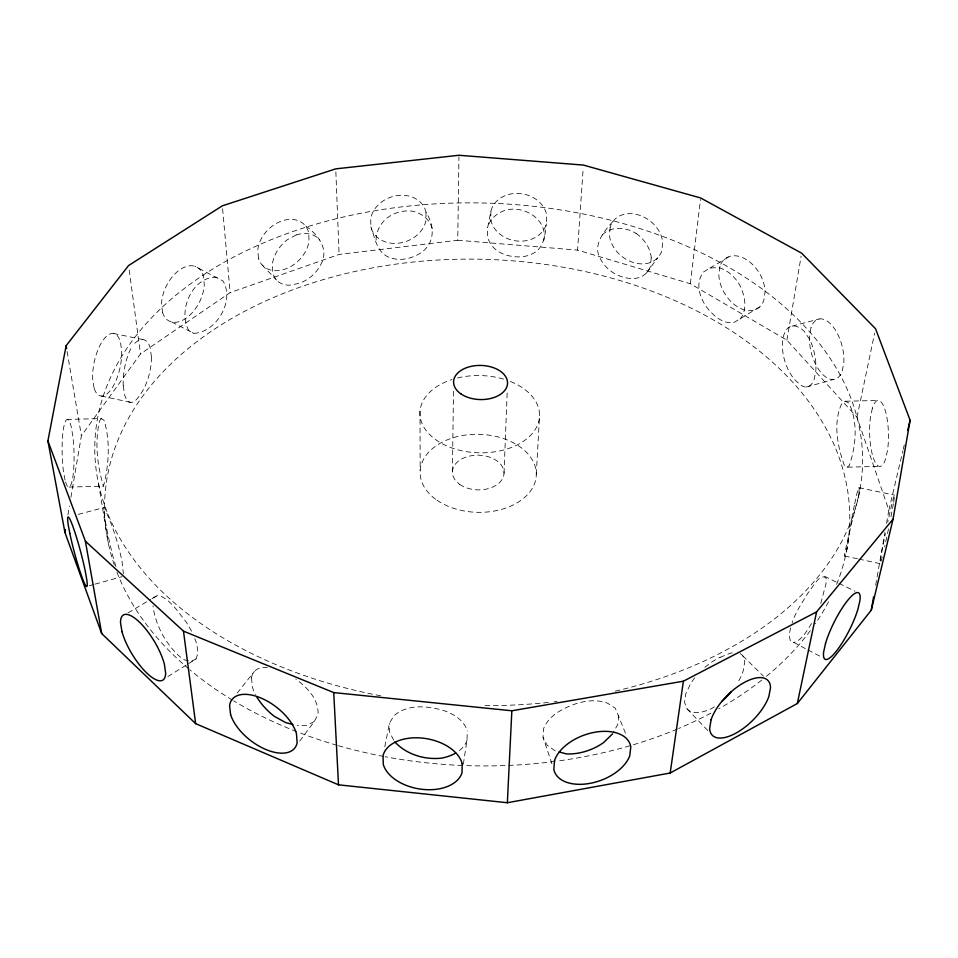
<?xml version="1.0" encoding="UTF-8"?>
<svg xmlns="http://www.w3.org/2000/svg" width="958" height="958" viewBox="0 0 958 958"><rect width="100%" height="100%" fill="white"/><g stroke="black" fill="none" stroke-linecap="round" stroke-linejoin="round"><path stroke-width="0.72" stroke-dasharray="4.79 3.59" d="M425.987 212.233L425.987 220.508A28.56 23.447 -19.7 0 1 398.684 243.188A28.56 23.447 -19.7 0 1 370.89 226.95L370.686 218.652A28.56 23.447 -19.7 0 1 398.109 195.48A28.56 23.447 -19.7 0 1 425.987 212.233C436.872 229.573 433.83 248.637 413.928 256.433A28.908 23.459 -21.3 0 1 386.29 255.942C376.123 249.858 374.841 237.117 370.89 226.95M452.416 471.48L453.517 388.792M70.916 497.298L81.382 435.77L140.503 353.909L230.136 292.609L339.096 254.445L457.744 240.254L458.942 156.765M463.325 764.185L467.037 740.055L467.241 731.158M490.927 211.143L490.688 219.406A28.441 23.746 9.9 0 0 517.703 241.069A28.441 23.746 9.9 0 0 546.323 223.933L546.767 215.67A28.441 23.746 9.9 0 0 519.667 193.504A28.441 23.746 9.9 0 0 490.927 211.143L487.658 227.657L487.43 235.955A28.812 23.938 2.5 0 0 505.273 254.816C514.53 257.594 524.601 258.073 533.366 253.331C544.096 247.595 545.162 234.698 546.323 223.933M504.028 473.204L507.261 390.565M543.785 240.482C548.192 220.172 524.984 205.563 506.878 209.886A28.812 23.938 2.5 0 0 487.658 227.585M536.3 474.27L539.57 415.173M551.964 763.885L543.042 737.409L543.641 728.511C548.371 716.967 559.388 710.309 570.441 705.795A39.577 24.082 -21 0 1 607.731 703.304L615.323 708.249L626.604 736.007M886.533 523.415L888.868 510.183L856.979 417.245L786.901 340.174L690.299 283.736L577.578 250.122L583.183 168.057M651.26 257.882L650.41 266.24A29.183 22.07 43.1 0 1 631.849 278.562C619.024 277.952 606.749 270.934 600.702 259.39C591.661 244.781 604.69 230.686 613.946 220.28M618.748 715.482L617.778 724.368L613.216 732.654M690.299 283.736L700.478 199.444M786.901 340.174L801.139 256.133M67.922 514.877L69.419 506.087M875.672 585.182L884.988 532.241M384.793 746.749L389.439 723.314L393.87 715.806C407.114 704.178 425.891 705.747 441.746 709.974A39.817 25.627 4.6 0 1 467.253 731.086M790.59 627.909L789.272 634.543L790.146 640.375L806.66 649.308M856.979 417.245L874.642 333.109M854.668 503.764L856.572 495.023A34.955 1.665 -80.1 0 1 858.476 496.543A34.955 0.934 -76.3 0 0 847.59 540.312L845.663 549.15A34.955 0.934 -76.3 0 0 847.423 547.03A34.955 1.665 -80.1 0 1 854.656 503.812M846.465 551.377L847.411 547.042M858.476 496.543L859.482 491.957M888.868 510.183L902.903 450.703M903.25 449.254L904.28 444.895M69.096 487.071L103.488 486.197C108.913 465.396 110.445 441.422 104.183 420.526L101.548 418.598L67.311 419.4M820.743 603.492L826 583.769L826.119 578.069C819.341 572.477 812.18 588.847 808.145 592.715C802.361 602.57 795.523 611.946 792.074 622.987M188.678 663.547L196.031 658.96L197.983 652.949L196.857 644.004L194.809 638.615M299.698 741.133L314.272 721.47L318.056 714.428C318.918 699.316 307.015 687.353 295.771 679.018M811.63 623.538C806.708 630.496 802.469 640.255 793.487 642.531M740.103 319.122C747.887 309.218 744.905 295.471 739.708 285.053A30.033 19.699 59.6 0 0 717.781 267.498L709.89 268.096L703.615 271.916C693.424 284.801 701.28 302.872 711.758 313.003A30.033 19.699 59.6 0 0 734.367 322.259L759.802 306.811M646.506 272.946L657.835 257.654M237.189 693.065L254.457 671.39M101.548 418.598L99.62 420.742C94.555 442.093 97.225 465.612 103.488 486.197M602.247 234.961C611.264 225.813 625.861 227.022 636.088 233.429M847.028 467.193L849.267 465.6C856.045 445.889 858.176 422.526 849.039 403.186L845.531 401.234L841.914 403.258C832.849 422.382 837.352 445.662 844.154 464.834L847.028 467.193L879.528 466.366M153.627 597.816L157.028 595.672A37.649 12.969 59.6 0 1 178.02 611.527L186.187 621.946L192.031 631.969M167.866 676.552L187.457 664.313M714.309 706.896L711.782 708.465A38.56 18.885 -42.5 0 1 687.054 708.872L684.539 702.37L685.832 693.496L690.838 683.317A38.56 18.885 -42.5 0 1 695.963 676.336M128.013 612.857L150.717 599.409M151.987 598.654L157.028 595.672M709.89 268.096L729.661 256.385M314.272 721.47L307.063 725.254L297.184 725.625M196.031 658.96L191.301 661.367L184.475 659.906A37.649 12.969 59.6 0 1 162.68 635.07C157.926 625.957 154.106 616.162 153.005 605.887M296.214 234.95L287.448 239.632A29.494 21.004 -48.7 0 0 272.3 264.779L272.898 273.246A29.494 21.004 -48.7 0 0 290.274 285.149L299.016 283.34A29.518 22.118 -41.7 0 0 320.99 264.133C329.624 248.948 317.409 234.063 305.159 225.573M720.069 657.356L729.924 653.368A38.548 16.993 -48 0 1 735.385 652.554M89.322 585.733L93.597 584.548M95.022 584.152L122.121 576.644M806.468 386.984L833.532 379.488M78.305 514.362L104.171 507.536M792.11 326.115L819.258 318.954M171.638 321.972L193.779 333.372C216.316 332.474 235.045 300.872 222.998 280.993L194.725 266.228M845.531 401.234L878.211 400.468M217.227 277.305C192.63 275.724 177.35 310.835 188.834 330.474L193.779 333.372M457.744 240.254L577.578 250.122M113.535 333.468L143.221 339.623M858.931 487.73L894.509 495.082M101.273 396.037L130.887 402.408M844.621 556.011L857.386 558.754M858.811 559.065L880.091 563.639M824.431 576.225L837.699 582.751M839.028 583.41L854.943 591.242M807.965 649.991L821.126 656.781M555.269 750.916L547.102 745.18L543.042 737.409M742.833 655.907L763.454 676.192M262.109 264.947L276.443 279.916M687.054 708.872L707.95 730.703M809.594 339.288L804.385 331.54A31.351 16.142 72.9 0 0 787.141 328.81C781.668 335.743 781.956 345.048 783.009 353.346A31.351 16.142 72.9 0 0 795.691 380.685L801.271 385.523A31.339 14.142 77.5 0 0 814.252 379.021L815.845 370.447A31.339 14.142 77.5 0 0 809.606 339.24M393.666 740.151L389.631 732.235L389.439 723.314M432.262 228.639C429.926 219.729 422.334 213.706 413.688 211.395A28.908 23.459 -21.3 0 0 385.631 219.154C379.152 225.501 374.806 234.267 376.482 243.524M115.918 566.537L113.355 558.131A35.817 2.191 77.4 0 1 105.823 523.798L104.362 514.925A35.817 2.191 77.4 0 1 105.488 509.991L108.038 516.422A35.817 4.79 73.4 0 1 119.319 549.509L121.965 560.729L123.39 573.902M67.12 351.502L81.382 435.77M98.506 483.515L108.41 543.605M123.259 385.858L124.516 394.552A32.045 11.64 -80 0 0 139.521 395.486A32.057 13.819 -75.8 0 0 151.412 356.903M129.186 269.952L140.503 353.909M151.4 356.855L150.286 348.233A32.057 13.819 -75.8 0 0 132.635 345.599M251.499 678.025L252.373 686.958A39.122 20.226 42 0 0 255.463 694.55M222.603 208.772L230.136 292.609M335.863 171.805L339.096 254.445M419.999 411.233L420.167 470.414M510.398 381.476A59.839 38.643 1.5 0 1 524.673 440.393A59.839 38.643 1.5 0 1 432.729 437.387A59.839 38.643 1.5 0 1 451.925 379.56M457.469 377.991A59.839 38.643 1.5 0 1 503.597 379.117M114.313 564.981A372.674 253.307 1.5 0 1 484.353 259.319A372.674 253.307 1.5 0 1 836.49 584.62M828.574 601.696A372.674 253.307 1.5 0 1 815.306 623.706M810.324 630.663A372.674 253.307 1.5 0 1 766.28 676.42M761.754 680.06A372.674 253.307 1.5 0 1 718.74 708.812M710.92 713.111A372.674 253.307 1.5 0 1 678.611 728.499M677.306 729.05A372.674 253.307 1.5 0 1 556.526 761.179M555.089 761.37A372.674 253.307 1.5 0 1 463.995 765.538M462.51 765.478A372.674 253.307 1.5 0 1 385.116 756.724M383.691 756.461A372.674 253.307 1.5 0 1 338.449 745.707M337.036 745.3A372.674 253.307 1.5 0 1 298.154 732.199M296.776 731.673A372.674 253.307 1.5 0 1 233.668 700.861M232.411 700.106A372.674 253.307 1.5 0 1 190.055 669.965M188.977 669.055A372.674 253.307 1.5 0 1 116.84 571.926M380.733 695.783A383.99 251.271 1.5 0 1 156.693 312.559A383.99 251.271 1.5 0 1 777.908 301.255A383.99 251.271 1.5 0 1 613.683 691.532M557.101 701.436A383.99 251.271 1.5 0 1 554.203 701.783M548.395 702.43A383.99 251.271 1.5 0 1 483.67 705.615M893.634 502.267A35.063 1.054 -78.2 0 0 892.269 502.447L890.198 511.189A35.063 1.054 -78.2 0 0 887.803 522.026M893.371 503.8A35.063 1.054 -78.2 0 1 890.521 518.937M888.485 528.924A35.063 1.054 -78.2 0 1 884.581 546.91M882.198 556.981A35.063 1.054 -78.2 0 1 881.025 561.364M880.318 560.825A35.063 1.054 -78.2 0 1 885.348 533.714M123.247 385.811A32.045 11.64 -80 0 1 132.635 345.539M296.214 234.914A29.518 22.118 -41.7 0 1 319.84 239.955M636.1 233.369A29.183 22.07 43.1 0 1 651.272 257.822M740.115 653.595A38.548 16.993 -48 0 1 744.689 662.313L743.121 671.187A38.548 16.993 -48 0 1 736.942 683.832M704.872 667.343A38.56 18.885 -42.5 0 1 720.069 657.308M467.037 740.055A39.817 25.627 4.6 0 1 456.954 752.305M251.487 677.953A39.122 20.226 42 0 1 267.342 667.558M610.15 227.202L609.468 235.488A28.848 22.669 37.4 0 0 633.801 262.648A28.848 22.669 37.4 0 0 661.834 250.84L662.72 242.53A28.848 22.669 37.4 0 0 638.291 214.867A28.848 22.669 37.4 0 0 610.15 227.202M719.961 266.408L718.847 274.766A29.758 20.082 58.6 0 0 738.426 307.338A29.758 20.082 58.6 0 0 763.765 300.549L765.071 292.13A29.758 20.082 58.6 0 0 745.408 259.031A29.758 20.082 58.6 0 0 719.961 266.408M810.995 327.624L809.462 336.102A31.159 15.747 74.7 0 0 821.988 373.668A31.159 15.747 74.7 0 0 842.13 371.321L843.818 362.771A31.159 15.747 74.7 0 0 831.257 324.63A31.159 15.747 74.7 0 0 810.995 327.624M872.391 408.168L870.523 416.79A32.967 9.388 88.5 0 0 873.48 458.295A32.967 9.388 88.5 0 0 885.503 459.289L887.479 450.607A32.967 9.388 88.5 0 0 884.569 408.455A32.967 9.388 88.5 0 0 872.391 408.168M65.036 480.066L63.444 471.24A33.865 5.952 88.7 0 1 63.611 427.855A33.865 5.952 88.7 0 1 71.287 427.064L72.808 435.842A33.865 5.952 88.7 0 1 72.592 478.545A33.865 5.952 88.7 0 1 65.036 480.066M94.088 388.038L92.71 379.344A31.901 13.208 -78 0 1 103.428 339.755A31.901 13.208 -78 0 1 120.421 342.018L121.654 350.64A31.901 13.208 -78 0 1 110.972 389.619A31.901 13.208 -78 0 1 94.088 388.038M162.573 312.524L161.531 303.985A30.321 18.406 -63.1 0 1 180.212 269.509A30.321 18.406 -63.1 0 1 203.395 276.084L204.258 284.562A30.321 18.406 -63.1 0 1 185.672 318.487A30.321 18.406 -63.1 0 1 162.573 312.524M258.432 258.181L257.798 249.787A29.183 21.723 -44.5 0 1 281.939 220.927A29.183 21.723 -44.5 0 1 308.608 232.447L309.051 240.781A29.183 21.723 -44.5 0 1 285.029 269.138A29.183 21.723 -44.5 0 1 258.432 258.181M436.956 500.208A58.115 39.015 1.5 0 0 534.265 484.365A58.115 39.015 1.5 0 0 463.373 435.375A58.115 39.015 1.5 0 0 436.956 500.208M459.648 484.305A25.818 17.328 1.5 0 0 503.034 477.671A25.818 17.328 1.5 0 0 471.959 455.625A25.818 17.328 1.5 0 0 459.648 484.305"/><path stroke-width="1.44" d="M507.357 802.732L511.847 710.776L683.389 681.198L816.575 611.911L893.06 519.14L910.1 420.239L875.552 328.75L801.63 253.175L700.657 197.971L583.386 165.075L458.966 155.268L335.743 168.859L222.34 205.826L128.588 265.534L66.138 345.694L47.9 440.955L64.928 532.456L101.692 633.561L195.648 723.649L338.509 784.83L507.357 802.732L670.181 773.01L797.319 703.531L871.277 610.174L893.06 519.14M670.181 773.01L683.389 681.198M64.928 532.456L65.431 529.534M871.277 610.174L873.6 596.942M797.319 703.531L816.575 611.911M907.705 430.393L910.1 420.239M612.569 733.84L603.696 742.51A39.577 24.082 -21 0 1 566.501 753.91L559.161 751.97M47.9 440.955L85.406 541.222L183.469 631.142L333.731 692.586L511.847 710.776M292.909 724.499L285.783 722.631L274.383 716.38A39.122 20.226 42 0 1 256.9 697.125M394.864 741.983C406.575 754.497 424.466 759.933 441.315 758.173A39.817 25.627 4.6 0 0 455.745 753.048M85.406 541.222L101.692 633.561M66.138 345.694L66.629 348.604M183.469 631.142L195.648 723.649M333.731 692.586L338.509 784.83M731.014 691.915A38.548 16.993 -48 0 1 721.889 701.376M462.211 763.813L462.019 772.711A40.452 25.387 10 0 1 422.682 789.38A40.452 25.387 10 0 1 383.284 764.436L383.056 755.539A40.452 25.387 10 0 1 422.586 738.127A40.452 25.387 10 0 1 462.211 763.813M554.514 760.58L553.844 769.454A40.224 24.13 -19.9 0 0 589.805 783.393A40.224 24.13 -19.9 0 0 629.741 755.814L630.795 746.941A40.224 24.13 -19.9 0 0 594.762 732.259A40.224 24.13 -19.9 0 0 554.514 760.58M711.099 719.686L709.65 728.559A39.05 17.807 -44.7 0 0 735.576 733.337A39.05 17.807 -44.7 0 0 768.807 696.658L770.519 687.784A39.05 17.807 -44.7 0 0 744.677 682.252A39.05 17.807 -44.7 0 0 711.099 719.686M825.545 643.333L823.605 652.182A37.206 8.586 -63.4 0 0 836.118 651.44A37.206 8.586 -63.4 0 0 857.889 609.372L859.937 600.546A37.206 8.586 -63.4 0 0 847.59 600.51A37.206 8.586 -63.4 0 0 825.545 643.333M69.814 533.402L68.174 524.517A36.009 3.102 75 0 1 72.76 526.098A36.009 3.102 75 0 1 85.19 570.812L86.783 579.734A36.009 3.102 75 0 1 82.065 577.375A36.009 3.102 75 0 1 69.814 533.402M122.001 631.705L120.516 622.76A38.069 12.825 58.8 0 1 139.054 621.778A38.069 12.825 58.8 0 1 164.369 664.122L165.662 673.067A38.069 12.825 58.8 0 1 147.041 673.282A38.069 12.825 58.8 0 1 122.001 631.705M230.579 714.512L229.585 705.567A39.673 21.1 37.6 0 1 260.983 698.023A39.673 21.1 37.6 0 1 296.465 733.732L297.136 742.654A39.673 21.1 37.6 0 1 265.761 749.455A39.673 21.1 37.6 0 1 230.579 714.512M461.193 394.073A26.992 17.064 1.5 0 0 506.519 387.583A26.992 17.064 1.5 0 0 474.006 365.836A26.992 17.064 1.5 0 0 461.193 394.073"/></g></svg>
